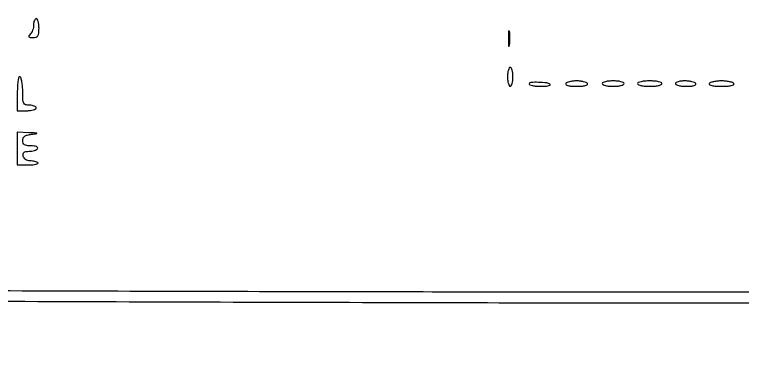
# Model space of a CAD drawing. Header units: millimetres. Extents: x 357084 to 357504, y 509210 to 509507.
# Drawn here: x 357269.52 to 357289.7, y 509429.33 to 509438.81 of the extents above; entities that cross this region are included whole.
import ezdxf

# ---------------------------------------------------------------- set-up
doc = ezdxf.new("R2010")
doc.units = ezdxf.units.MM

msp = doc.modelspace()

# ---------------------------------------------------------------- linework, layer by layer
for points in [[(357259.331, 509475.82), (357259.157, 509475.674, 0.084536), (357258.988, 509475.473, 0.134286), (357258.929, 509475.258, 0.129644), (357258.987, 509475.037, 0.07608), (357259.157, 509474.822, -0.033131), (357259.271, 509474.701, -0.069335), (357259.337, 509474.592, -0.069397), (357259.372, 509474.468, -0.033242), (357259.383, 509474.303), (357259.383, 509473.996), (357256.642, 509473.996), (357253.9, 509473.996), (357253.901, 509452.456), (357253.902, 509430.916), (357267.994, 509430.866, 0.000121), (357273.783, 509430.846, 0.000124), (357279.523, 509430.83, 0.00012), (357284.504, 509430.819, 0.000523), (357287.452, 509430.816), (357292.817, 509430.816)], [(357292.5, 509431.116), (357283.883, 509431.116, -0.000434), (357279.831, 509431.12, -0.000217), (357274.705, 509431.131, -0.000215), (357269.399, 509431.147, -0.000318), (357264.741, 509431.166), (357254.217, 509431.216), (357254.212, 509442.299, 0.000338), (357254.206, 509447.283, 0.000211), (357254.193, 509453.121, 0.000212), (357254.175, 509458.875, 0.000386)]]:
    msp.add_lwpolyline(points, format="xyb")
for points in [[(357270.046, 509438.528, -0.045545), (357270.04, 509438.455, -0.037078), (357270.02, 509438.379, -0.038434), (357269.991, 509438.312, -0.075503), (357269.956, 509438.265, 0.043912), (357269.918, 509438.22, 0.338229), (357269.919, 509438.194, 0.201593), (357269.949, 509438.178, 0.02009), (357270.031, 509438.175, 0.069723), (357270.117, 509438.187, 0.184862), (357270.166, 509438.224, 0.118928), (357270.19, 509438.296, 0.021923), (357270.197, 509438.438, 0.027026), (357270.191, 509438.539, 0.042582), (357270.174, 509438.623, 0.052312), (357270.15, 509438.683, 0.277684), (357270.121, 509438.701, 0.213207), (357270.093, 509438.688, 0.080277), (357270.068, 509438.65, 0.061077), (357270.052, 509438.594, 0.041555)], [(357283.21, 509438.137, 0.006817), (357283.212, 509438.003, 0.040183), (357283.219, 509437.933, 0.720633), (357283.23, 509437.932, 0.075924), (357283.242, 509437.97, 0.022548), (357283.252, 509438.061, 0.015659), (357283.255, 509438.165, 0.015827), (357283.251, 509438.266, 0.031163), (357283.241, 509438.345, 0.248898), (357283.229, 509438.359, 0.49082), (357283.218, 509438.353, 0.030832), (357283.211, 509438.272, 0.00738)], [(357283.188, 509437.086, 0.027026), (357283.193, 509436.985, 0.042582), (357283.21, 509436.9, 0.052312), (357283.234, 509436.841, 0.277684), (357283.263, 509436.823, 0.277684), (357283.292, 509436.841, 0.052312), (357283.316, 509436.9, 0.042582), (357283.333, 509436.985, 0.027026), (357283.338, 509437.086, 0.027026), (357283.333, 509437.187, 0.042582), (357283.316, 509437.272, 0.052312), (357283.292, 509437.332, 0.277684), (357283.263, 509437.349, 0.277684), (357283.234, 509437.332, 0.052312), (357283.21, 509437.272, 0.042582), (357283.193, 509437.187, 0.027026)], [(357269.596, 509436.64), (357269.596, 509436.147), (357269.859, 509436.147, 0.027026), (357269.959, 509436.153, 0.042582), (357270.044, 509436.169, 0.052312), (357270.104, 509436.194, 0.277684), (357270.121, 509436.223, 0.226478), (357270.108, 509436.251, 0.074992), (357270.066, 509436.276, 0.057076), (357270.006, 509436.292, 0.038131), (357269.934, 509436.298, -0.062618), (357269.827, 509436.311, -0.216343), (357269.774, 509436.353, -0.106945), (357269.751, 509436.444, -0.010564), (357269.746, 509436.669, 0.018832), (357269.74, 509436.814, 0.025672), (357269.724, 509436.944, 0.024383), (357269.7, 509437.047, 0.187586), (357269.671, 509437.086, 0.469367), (357269.639, 509437.075, 0.050604), (357269.616, 509436.99, 0.030582), (357269.6, 509436.846, 0.011118)], [(357283.789, 509436.887, 0.320809), (357283.807, 509436.862, 0.032198), (357283.881, 509436.842, 0.03097), (357283.982, 509436.828, 0.019118), (357284.102, 509436.823, 0.014263), (357284.219, 509436.827, 0.029923), (357284.309, 509436.837, 0.048124), (357284.363, 509436.852, 0.542136), (357284.367, 509436.871, 0.167951), (357284.273, 509436.917, 0.022991), (357284.05, 509436.933, 0.01945), (357283.831, 509436.931, 0.399664)], [(357284.803, 509436.898, 0.400129), (357284.809, 509436.868, 0.089468), (357284.863, 509436.844, 0.044569), (357284.962, 509436.828, 0.016707), (357285.103, 509436.823, 0.016707), (357285.244, 509436.828, 0.044569), (357285.343, 509436.844, 0.089468), (357285.397, 509436.868, 0.400129), (357285.403, 509436.898, 0.158284), (357285.369, 509436.927, 0.036095), (357285.296, 509436.951, 0.033884), (357285.204, 509436.968, 0.02738), (357285.103, 509436.973, 0.02738), (357285.002, 509436.968, 0.033884), (357284.91, 509436.951, 0.036095), (357284.837, 509436.927, 0.158284)], [(357285.816, 509436.898, 0.295869), (357285.835, 509436.869, 0.04382), (357285.905, 509436.845, 0.037669), (357286.002, 509436.829, 0.023598), (357286.117, 509436.823, 0.023598), (357286.232, 509436.829, 0.037669), (357286.329, 509436.845, 0.04382), (357286.398, 509436.869, 0.295869), (357286.417, 509436.898, 0.295869), (357286.398, 509436.927, 0.04382), (357286.329, 509436.951, 0.037669), (357286.232, 509436.968, 0.023598), (357286.117, 509436.973, 0.023598), (357286.002, 509436.968, 0.037669), (357285.905, 509436.951, 0.04382), (357285.835, 509436.927, 0.295869)], [(357286.793, 509436.898, 0.31052), (357286.813, 509436.869, 0.036969), (357286.892, 509436.845, 0.033738), (357287.001, 509436.829, 0.020945), (357287.131, 509436.823, 0.020945), (357287.26, 509436.829, 0.033738), (357287.369, 509436.845, 0.036969), (357287.448, 509436.869, 0.31052), (357287.468, 509436.898, 0.31052), (357287.448, 509436.928, 0.036969), (357287.369, 509436.951, 0.033738), (357287.26, 509436.968, 0.020945), (357287.131, 509436.973, 0.020945), (357287.001, 509436.968, 0.033738), (357286.892, 509436.951, 0.036969), (357286.813, 509436.928, 0.31052)], [(357287.844, 509436.898, 0.297764), (357287.863, 509436.869, 0.042932), (357287.934, 509436.845, 0.03716), (357288.032, 509436.829, 0.02325), (357288.149, 509436.823, 0.019531), (357288.271, 509436.828, 0.051222), (357288.358, 509436.844, 0.106919), (357288.402, 509436.868, 0.369423), (357288.407, 509436.898, 0.159713), (357288.373, 509436.927, 0.035556), (357288.298, 509436.951, 0.033489), (357288.205, 509436.968, 0.026918), (357288.102, 509436.973, 0.027497), (357288.003, 509436.968, 0.043243), (357287.92, 509436.951, 0.053437), (357287.861, 509436.927, 0.275259)], [(357288.783, 509436.898, 0.422793), (357288.79, 509436.867, 0.076575), (357288.852, 509436.843, 0.039897), (357288.963, 509436.828, 0.014792), (357289.121, 509436.823, 0.014792), (357289.278, 509436.828, 0.039897), (357289.389, 509436.843, 0.076575), (357289.451, 509436.867, 0.422793), (357289.459, 509436.898, 0.169477), (357289.423, 509436.927, 0.031768), (357289.34, 509436.951, 0.030777), (357289.236, 509436.968, 0.023905), (357289.121, 509436.973, 0.023905), (357289.006, 509436.968, 0.030777), (357288.901, 509436.951, 0.031768), (357288.819, 509436.927, 0.169477)], [(357269.596, 509435.096), (357269.596, 509434.645), (357269.909, 509434.645, 0.016274), (357270.025, 509434.649, 0.035223), (357270.114, 509434.661, 0.064748), (357270.164, 509434.679, 0.511632), (357270.167, 509434.7, 0.101472), (357270.136, 509434.721, 0.03194), (357270.081, 509434.738, 0.030422), (357270.016, 509434.751, 0.029444), (357269.95, 509434.756, -0.070525), (357269.883, 509434.766, -0.080061), (357269.825, 509434.795, -0.086852), (357269.783, 509434.837, -0.104559), (357269.761, 509434.89, -0.086837), (357269.759, 509434.951, -0.186858), (357269.783, 509434.992, -0.133307), (357269.835, 509435.014, -0.036982), (357269.924, 509435.021, 0.036571), (357269.999, 509435.027, 0.040724), (357270.071, 509435.043, 0.044687), (357270.128, 509435.067, 0.133171), (357270.159, 509435.096, 0.297719), (357270.158, 509435.125, 0.145541), (357270.128, 509435.15, 0.069343), (357270.065, 509435.166, 0.027979), (357269.976, 509435.171, -0.029717), (357269.862, 509435.178, -0.111854), (357269.794, 509435.202, -0.164998), (357269.758, 509435.246, -0.088304), (357269.746, 509435.317, -0.100783), (357269.76, 509435.386, -0.1371), (357269.8, 509435.436, -0.094495), (357269.873, 509435.47, -0.030931), (357269.99, 509435.492, 0.002653), (357270.134, 509435.511, 0.719386), (357270.136, 509435.519, 0.118219), (357270.109, 509435.527, 0.001178), (357269.915, 509435.535), (357269.596, 509435.547)]]:
    msp.add_lwpolyline(points, format="xyb", close=True)

doc.saveas('drawing.dxf')
